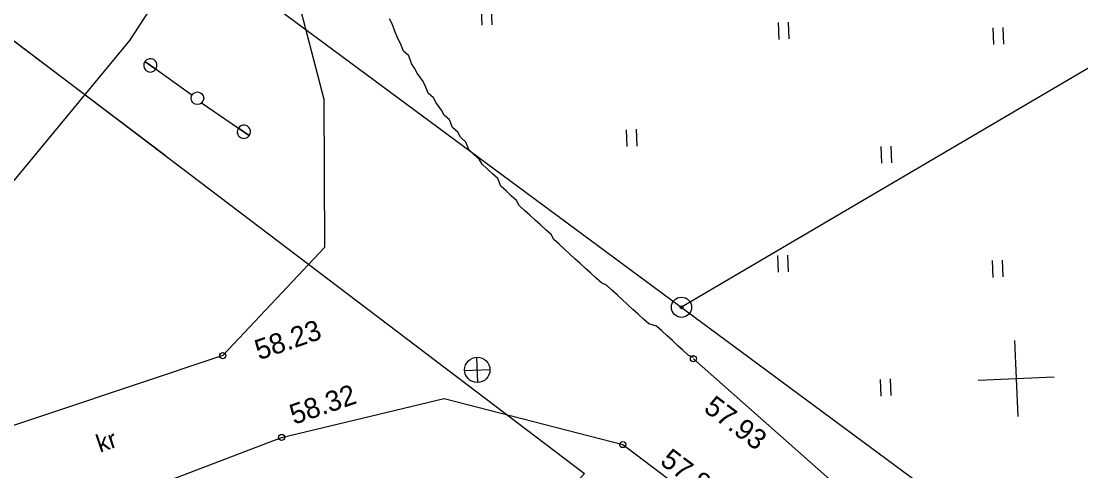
# Model space of a CAD drawing. Extents: x 641465 to 641768, y 6456798 to 6457145.
# Drawn here: x 641611.46 to 641653.32, y 6456870.66 to 6456888.42 of the extents above; entities that cross this region are included whole.
import ezdxf

# ---------------------------------------------------------------- set-up
doc = ezdxf.new("R2010")
doc.units = 0
for name, color, linetype in [('Level 10', 7, 'Continuous'), ('Level 11', 7, 'Continuous'), ('Level 12', 7, 'Continuous'), ('Level 13', 7, 'Continuous'), ('Level 14', 7, 'Continuous'), ('Level 15', 7, 'Continuous'), ('Level 17', 7, 'Continuous'), ('Level 30', 7, 'Continuous'), ('Level 4', 7, 'Continuous'), ('Level 40', 7, 'Continuous'), ('Level 5', 7, 'Continuous'), ('Level 6', 7, 'Continuous')]:
    doc.layers.add(name, color=color, linetype=linetype)

# ---------------------------------------------------------------- blocks, each defined once
blk = doc.blocks.new('PP3')
at = {"layer": 'Level 11'}
blk.add_circle((0, 0), 250, dxfattribs=at)
blk = doc.blocks.new('SIDE_N')
at = {"layer": 'Level 11'}
for p, q in [((0, 0), (1925, 0)), ((1925, 0), (1675, 0)), ((1675, 0), (1925, 0)), ((2175, 0), (1925, 0)), ((1925, 0), (2175, 0))]:
    blk.add_line(p, q, dxfattribs=at)
for start, end in [(0, 180), (180, 0)]:
    blk.add_arc((1925, 0), 250, start, end, dxfattribs=at)
blk = doc.blocks.new('KHEIN3')
at = {"layer": 'Level 6'}
for p, q in [((-210.89, 335.09), (-210.89, -326.54)), ((182.28, 335.09), (182.28, -326.54))]:
    blk.add_line(p, q, dxfattribs=at)
blk = doc.blocks.new('OK3')
at = {"layer": 'Level 13'}
for p, q in [((0, -500), (0, 500)), ((-500, 0), (500, 0)), ((-500, 0), (-500, 0)), ((-500, 0), (-500, 0))]:
    blk.add_line(p, q, dxfattribs=at)
blk.add_circle((0, 0), 500, dxfattribs=at)
blk = doc.blocks.new('RIST')
at = {"layer": 'Level 17'}
for p, q in [((0, 1500), (0, -1500)), ((-1500, 0), (1500, 0))]:
    blk.add_line(p, q, dxfattribs=at)
blk = doc.blocks.new('PP4')
at = {"layer": 'Level 12'}
blk.add_circle((0, 0), 250, dxfattribs=at)
blk = doc.blocks.new('SIDE_0')
at = {"layer": 'Level 12'}
for p, q in [((0, 0), (1925, 0)), ((1925, 0), (1675, 0)), ((1675, 0), (1925, 0)), ((2175, 0), (1925, 0)), ((1925, 0), (2175, 0))]:
    blk.add_line(p, q, dxfattribs=at)
for start, end in [(0, 180), (180, 0)]:
    blk.add_arc((1925, 0), 250, start, end, dxfattribs=at)
blk = doc.blocks.new('KHEIN5')
at = {"layer": 'Level 6'}
for p, q in [((-210.89, 335.09), (-210.89, -326.54)), ((182.28, 335.09), (182.28, -326.54))]:
    blk.add_line(p, q, dxfattribs=at)
blk = doc.blocks.new('RIST1')
at = {"layer": 'Level 14'}
for p, q in [((0, 1500), (0, -1500)), ((-1500, 0), (1500, 0))]:
    blk.add_line(p, q, dxfattribs=at)
blk = doc.blocks.new('OK4')
at = {"layer": 'Level 15'}
for p, q in [((0, -500), (0, 500)), ((-500, 0), (500, 0)), ((-500, 0), (-500, 0)), ((-500, 0), (-500, 0))]:
    blk.add_line(p, q, dxfattribs=at)
blk.add_circle((0, 0), 500, dxfattribs=at)
blk = doc.blocks.new('VBEKAE')
at = {"layer": 'Level 5'}
for radius in [500, 71.4]:
    blk.add_circle((0, 0), radius, dxfattribs=at)

msp = doc.modelspace()

# ---------------------------------------------------------------- linework, layer by layer
at = {"layer": 'Level 10'}
msp.add_lwpolyline([(641489.907, 6456893.118), (641529.024, 6456952.321), (641585.252, 6456907.226), (641571.226, 6456892.105), (641595.676, 6456874.933), (641609.172, 6456889.15), (641633.716, 6456870.551), (641591.769, 6456824.263)], close=True, dxfattribs=at)
at = {"layer": 'Level 12'}
msp.add_lwpolyline([(641489.907, 6456893.118), (641529.024, 6456952.321), (641585.252, 6456907.226), (641571.226, 6456892.105), (641595.676, 6456874.933), (641609.172, 6456889.15), (641633.716, 6456870.551), (641591.769, 6456824.263)], close=True, dxfattribs=at)
at = {"layer": 'Level 30'}
for centre in [(641619.424, 6456875.208), (641638.016, 6456875.088), (641621.752, 6456871.979), (641635.229, 6456871.696)]:
    msp.add_circle(centre, 0.12, dxfattribs=at)
at = {"layer": 'Level 4'}
for p, q in [((641678.477, 6456901.171), (641637.546, 6456877.119)), ((641693.964, 6456835.385), (641616.956, 6456892.341))]:
    msp.add_line(p, q, dxfattribs=at)
for centre in [(641619.424, 6456875.208), (641638.016, 6456875.088), (641621.752, 6456871.979), (641635.229, 6456871.696)]:
    msp.add_circle(centre, 0.12, dxfattribs=at)
at = {"layer": 'Level 40'}
msp.add_line((641585.252, 6456907.226), (641617.149, 6456883.122), dxfattribs=at)
msp.add_lwpolyline([(641638.015, 6456875.138), (641637.811, 6456875.229), (641637.602, 6456875.42), (641637.393, 6456875.61), (641637.184, 6456875.801), (641636.976, 6456875.992), (641636.767, 6456876.183), (641636.558, 6456876.374), (641636.254, 6456876.46), (641636.045, 6456876.651), (641635.837, 6456876.842), (641635.628, 6456877.033), (641635.419, 6456877.224), (641635.211, 6456877.414), (641635.002, 6456877.605), (641634.793, 6456877.796), (641634.584, 6456877.987), (641634.38, 6456878.078), (641634.171, 6456878.269), (641633.963, 6456878.46), (641633.754, 6456878.65), (641633.545, 6456878.841), (641633.336, 6456879.032), (641633.128, 6456879.223), (641632.919, 6456879.414), (641632.71, 6456879.605), (641632.502, 6456879.795), (641632.393, 6456879.991), (641632.184, 6456880.181), (641631.975, 6456880.372), (641631.767, 6456880.563), (641631.558, 6456880.754), (641631.349, 6456880.945), (641631.14, 6456881.136), (641631.032, 6456881.331), (641630.823, 6456881.522), (641630.614, 6456881.713), (641630.405, 6456881.903), (641630.292, 6456882.199), (641630.083, 6456882.389), (641629.875, 6456882.58), (641629.666, 6456882.771), (641629.557, 6456882.966), (641629.348, 6456883.157), (641629.14, 6456883.348), (641629.026, 6456883.643), (641628.818, 6456883.834), (641628.709, 6456884.029), (641628.5, 6456884.22), (641628.387, 6456884.516), (641628.178, 6456884.706), (641628.069, 6456884.902), (641627.856, 6456885.192), (641627.747, 6456885.388), (641627.538, 6456885.579), (641627.425, 6456885.874), (641627.316, 6456886.069), (641627.103, 6456886.36), (641626.994, 6456886.555), (641626.885, 6456886.75), (641626.772, 6456887.046), (641626.563, 6456887.236), (641626.45, 6456887.532), (641626.341, 6456887.727), (641626.228, 6456888.022), (641626.115, 6456888.317), (641626.006, 6456888.513)], dxfattribs=at)
msp.add_lwpolyline([(641638.015, 6456875.138), (641637.811, 6456875.229), (641637.602, 6456875.42), (641637.393, 6456875.61), (641637.184, 6456875.801), (641636.976, 6456875.992), (641636.767, 6456876.183), (641636.558, 6456876.374), (641636.254, 6456876.46), (641636.045, 6456876.651), (641635.837, 6456876.842), (641635.628, 6456877.033), (641635.419, 6456877.224), (641635.211, 6456877.414), (641635.002, 6456877.605), (641634.793, 6456877.796), (641634.584, 6456877.987), (641634.38, 6456878.078), (641634.171, 6456878.269), (641633.963, 6456878.46), (641633.754, 6456878.65), (641633.545, 6456878.841), (641633.336, 6456879.032), (641633.128, 6456879.223), (641632.919, 6456879.414), (641632.71, 6456879.605), (641632.502, 6456879.795), (641632.393, 6456879.991), (641632.184, 6456880.181), (641631.975, 6456880.372), (641631.767, 6456880.563), (641631.558, 6456880.754), (641631.349, 6456880.945), (641631.14, 6456881.136), (641631.032, 6456881.331), (641630.823, 6456881.522), (641630.614, 6456881.713), (641630.405, 6456881.903), (641630.292, 6456882.199), (641630.083, 6456882.389), (641629.875, 6456882.58), (641629.666, 6456882.771), (641629.557, 6456882.966), (641629.348, 6456883.157), (641629.14, 6456883.348), (641629.026, 6456883.643), (641628.818, 6456883.834), (641628.709, 6456884.029), (641628.5, 6456884.22), (641628.387, 6456884.516), (641628.178, 6456884.706), (641628.069, 6456884.902), (641627.856, 6456885.192), (641627.747, 6456885.388), (641627.538, 6456885.579), (641627.425, 6456885.874), (641627.316, 6456886.069), (641627.103, 6456886.36), (641626.994, 6456886.555), (641626.885, 6456886.75), (641626.772, 6456887.046), (641626.563, 6456887.236), (641626.45, 6456887.532), (641626.341, 6456887.727), (641626.228, 6456888.022), (641626.115, 6456888.317), (641626.006, 6456888.513)], dxfattribs=at)
at = {"layer": 'Level 5'}
msp.add_line((641647.04, 6456867.109), (641638.016, 6456875.088), dxfattribs=at)
msp.add_line((641647.04, 6456867.109), (641638.016, 6456875.088), dxfattribs=at)
for points in [[(641605.847, 6456870.673), (641605.159, 6456872.763), (641608.552, 6456878.95), (641615.759, 6456887.649), (641620.804, 6456895.404), (641623.42, 6456885.338), (641623.445, 6456879.481), (641619.424, 6456875.208), (641605.847, 6456870.673)], [(641605.847, 6456870.673), (641605.159, 6456872.763), (641608.552, 6456878.95), (641615.759, 6456887.649), (641620.804, 6456895.404), (641623.42, 6456885.338), (641623.445, 6456879.481), (641619.424, 6456875.208), (641605.847, 6456870.673)], [(641604.672, 6456863.933), (641607.971, 6456866.728), (641621.752, 6456871.979), (641628.165, 6456873.51), (641635.229, 6456871.696), (641645.07, 6456864.28)], [(641604.672, 6456863.933), (641607.971, 6456866.728), (641621.752, 6456871.979), (641628.165, 6456873.51), (641635.229, 6456871.696), (641645.07, 6456864.28)]]:
    msp.add_lwpolyline(points, dxfattribs=at)

# ---------------------------------------------------------------- block references
at = {"layer": 'Level 11'}
for name, p, xscale, yscale, rotation in [('SIDE_N', (641618.208, 6456885.495), 0.0010487329637361381, 0.0010487329637361381, 144.39532244612903), ('PP3', (641618.427, 6456885.375), 0.000999899854635453, 0.000999899854635453, 2.563922020722712), ('PP3', (641618.427, 6456885.375), 0.000999899854635453, 0.000999899854635453, 2.563922020722712), ('SIDE_N', (641618.591, 6456885.186), 0.0010487329637361383, 0.0010487329637361383, -34.28422061793836)]:
    msp.add_blockref(name, p, dxfattribs=dict(at, xscale=xscale, yscale=yscale, rotation=rotation))
at = {"layer": 'Level 12'}
for name, p, xscale, yscale, rotation in [('SIDE_0', (641618.208, 6456885.495), 0.0010487329637361381, 0.0010487329637361381, 144.39532244612903), ('PP4', (641618.427, 6456885.375), 0.000999899854635453, 0.000999899854635453, 2.563922020722712), ('PP4', (641618.427, 6456885.375), 0.000999899854635453, 0.000999899854635453, 2.563922020722712), ('SIDE_0', (641618.591, 6456885.186), 0.0010487329637361383, 0.0010487329637361383, -34.28422061793836)]:
    msp.add_blockref(name, p, dxfattribs=dict(at, xscale=xscale, yscale=yscale, rotation=rotation))
at = {"layer": 'Level 13', "xscale": 0.000999899854635453, "yscale": 0.000999899854635453, "rotation": 2.563922020722712}
msp.add_blockref('OK3', (641629.48, 6456874.645), dxfattribs=at)
msp.add_blockref('OK3', (641629.48, 6456874.645), dxfattribs=at)
at = {"layer": 'Level 14', "xscale": 0.000999899854635453, "yscale": 0.000999899854635453, "rotation": 2.563922020722712}
msp.add_blockref('RIST1', (641650.764, 6456874.307), dxfattribs=at)
msp.add_blockref('RIST1', (641650.764, 6456874.307), dxfattribs=at)
at = {"layer": 'Level 15', "xscale": 0.000999899854635453, "yscale": 0.000999899854635453, "rotation": 2.563922020722712}
msp.add_blockref('OK4', (641629.48, 6456874.645), dxfattribs=at)
msp.add_blockref('OK4', (641629.48, 6456874.645), dxfattribs=at)
at = {"layer": 'Level 17', "xscale": 0.000999899854635453, "yscale": 0.000999899854635453, "rotation": 2.563922020722712}
msp.add_blockref('RIST', (641650.764, 6456874.307), dxfattribs=at)
msp.add_blockref('RIST', (641650.764, 6456874.307), dxfattribs=at)
at = {"layer": 'Level 5', "xscale": 0.0007999180212465845, "yscale": 0.0007999180212465845, "rotation": 2.563922020722712}
msp.add_blockref('VBEKAE', (641637.546, 6456877.119), dxfattribs=at)
at = {"layer": 'Level 6', "xscale": 0.000999899854635453, "yscale": 0.000999899854635453, "rotation": 2.563922020722712}
for name, p in [('KHEIN3', (641629.855, 6456888.588)), ('KHEIN5', (641629.855, 6456888.588)), ('KHEIN3', (641641.588, 6456888.033)), ('KHEIN5', (641641.588, 6456888.033)), ('KHEIN3', (641650.066, 6456887.829)), ('KHEIN5', (641650.066, 6456887.829)), ('KHEIN3', (641635.585, 6456883.803)), ('KHEIN5', (641635.585, 6456883.803)), ('KHEIN3', (641645.647, 6456883.14)), ('KHEIN5', (641645.647, 6456883.14)), ('KHEIN3', (641641.562, 6456878.839)), ('KHEIN5', (641641.562, 6456878.839)), ('KHEIN3', (641650.039, 6456878.635)), ('KHEIN5', (641650.039, 6456878.635)), ('KHEIN3', (641645.62, 6456873.946)), ('KHEIN5', (641645.62, 6456873.946))]:
    msp.add_blockref(name, p, dxfattribs=at)

# ---------------------------------------------------------------- texts
at = {"layer": 'Level 30'}
for s, rotation, p in [('58.23', 18.9363, (641620.859, 6456875.024)), ('58.32', 18.9363, (641622.237, 6456872.474)), ('57.93', 322.9965, (641638.379, 6456873.045)), ('57.86', 322.9965, (641636.657, 6456870.956))]:
    msp.add_text(s, height=0.7999, rotation=rotation, dxfattribs=at).set_placement(p)
at = {"layer": 'Level 4'}
for s, rotation, p in [('58.23', 18.9363, (641620.859, 6456875.024)), ('58.32', 18.9363, (641622.237, 6456872.474)), ('57.93', 322.9965, (641638.379, 6456873.045)), ('57.86', 322.9965, (641636.657, 6456870.956))]:
    msp.add_text(s, height=0.7999, rotation=rotation, dxfattribs=at).set_placement(p)
at = {"layer": 'Level 5'}
msp.add_text('kr', height=0.6999, rotation=19.0838, dxfattribs=at).set_placement((641614.574, 6456871.373))
msp.add_text('kr', height=0.6999, rotation=19.0838, dxfattribs=at).set_placement((641614.574, 6456871.373))

doc.saveas('drawing.dxf')
